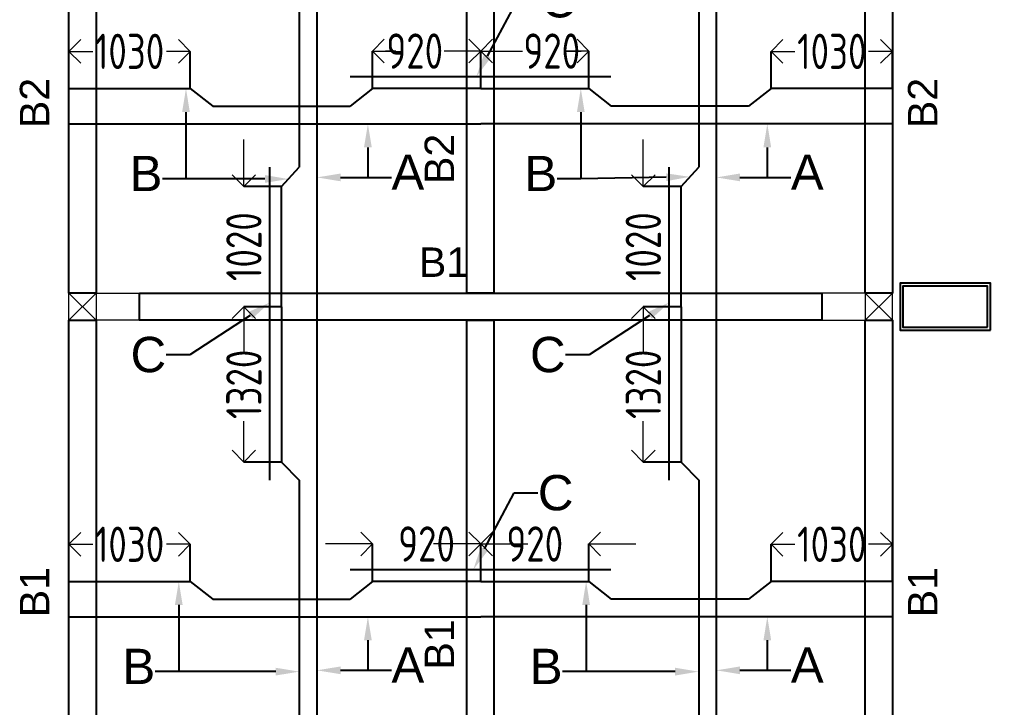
# Model space of a CAD drawing. Header units: inches. Extents: x -605 to 2991212, y -2872845 to 0.
# Drawn here: x 2845489 to 2853745, y -2311972 to -2306124 of the extents above; entities that cross this region are included whole.
import ezdxf
from ezdxf import colors
from ezdxf.entities.mleader import LeaderData, LeaderLine
from ezdxf.enums import TextEntityAlignment as Align
from ezdxf.math import Vec2, Vec3

# ---------------------------------------------------------------- set-up
doc = ezdxf.new("R2010")
doc.units = ezdxf.units.IN
doc.header["$LTSCALE"] = 600
doc.header["$MEASUREMENT"] = 0
for name, color, linetype, lineweight in [('rDIMension', 1, 'Continuous', 18), ('rRCC 2', 40, 'Continuous', 15), ('rREINF 1', 1, 'Continuous', 25)]:
    doc.layers.add(name, color=color, linetype=linetype, lineweight=lineweight)
doc.styles.add('DIM', font='geniso.shx', dxfattribs={"width": 0.85})
doc.styles.get("Standard").update_dxf_attribs({"font": 'arial.ttf'})
doc.dimstyles.new('ST-100', dxfattribs={"dimscale": 100, "dimtxt": 2.5, "dimasz": 2, "dimexe": 0.18, "dimexo": 0.0625, "dimgap": 0.2, "dimtad": 0, "dimdec": 0, "dimzin": 0, "dimdsep": 46, "dimtxsty": 'DIM', "dimblk": 'OPEN90', "dimcen": 0.09, "dimclrd": 256, "dimclrt": 7, "dimadec": 0, "dimazin": 0, "dimtfac": 1, "dimtdec": 0, "dimtofl": 0, "dimtmove": 0, "dimatfit": 3, "dimldrblk": 'OPEN90', "dimfxl": 1, "dimtolj": 1, "dimtzin": 0, "dimlwd": -1, "dimarcsym": 0})

# ---------------------------------------------------------------- blocks, each defined once
blk = doc.blocks.new('_Open90')
at = {"color": 0, "linetype": 'ByBlock', "lineweight": -2}
for p, q in [((-0.5, 0.5), (0, 0)), ((0, 0), (-1, 0)), ((0, 0), (-0.5, -0.5))]:
    blk.add_line(p, q, dxfattribs=at)
blk = doc.blocks.new('*D1043')
at = {"layer": 'Defpoints', "color": 0, "linetype": 'ByBlock'}
for p in [(2846940.3, -2306395.5), (2845910.3, -2306711.2), (2846940.3, -2306711.2)]:
    blk.add_point(p, dxfattribs=at)
at = {"layer": 'rDIMension', "color": 0, "linetype": 'ByBlock', "lineweight": -2}
for p, q in [((2845910.3, -2306711.2), (2845910.3, -2306395.5)), ((2846940.3, -2306711.2), (2846940.3, -2306395.5))]:
    blk.add_line(p, q, dxfattribs=at)
at = {"layer": 'rDIMension'}
for p, q in [((2846110.3, -2306395.5), (2846111.9, -2306395.5)), ((2846740.3, -2306395.5), (2846738.6, -2306395.5))]:
    blk.add_line(p, q, dxfattribs=at)
at = {"layer": 'rDIMension', "linetype": 'ByBlock', "xscale": 200, "yscale": 200, "zscale": 200, "rotation": 180}
blk.add_blockref('_Open90', (2845910.3, -2306395.5), dxfattribs=at)
at = {"layer": 'rDIMension', "linetype": 'ByBlock', "xscale": 200, "yscale": 200, "zscale": 200}
blk.add_blockref('_Open90', (2846940.3, -2306395.5), dxfattribs=at)
at = {"layer": 'rDIMension', "color": 7, "linetype": 'ByBlock', "insert": (2846425.3, -2306395.5), "char_height": 300, "attachment_point": 5, "style": 'DIM'}
blk.add_mtext('\\A1;1030', dxfattribs=at)
blk = doc.blocks.new('*D1044')
at = {"layer": 'Defpoints', "color": 0, "linetype": 'ByBlock'}
for p in [(2849410.3, -2306392.8), (2848490.3, -2306711.2), (2849410.3, -2306711.2)]:
    blk.add_point(p, dxfattribs=at)
at = {"layer": 'rDIMension', "color": 0, "linetype": 'ByBlock', "lineweight": -2}
for p, q in [((2848490.3, -2306711.2), (2848490.3, -2306392.8)), ((2849410.3, -2306711.2), (2849410.3, -2306392.8))]:
    blk.add_line(p, q, dxfattribs=at)
at = {"layer": 'rDIMension'}
for p, q in [((2848690.3, -2306392.8), (2848600.2, -2306392.8)), ((2849210.3, -2306392.8), (2849099.4, -2306392.8))]:
    blk.add_line(p, q, dxfattribs=at)
at = {"layer": 'rDIMension', "linetype": 'ByBlock', "xscale": 200, "yscale": 200, "zscale": 200, "rotation": 180}
blk.add_blockref('_Open90', (2848490.3, -2306392.8), dxfattribs=at)
at = {"layer": 'rDIMension', "linetype": 'ByBlock', "xscale": 200, "yscale": 200, "zscale": 200}
blk.add_blockref('_Open90', (2849410.3, -2306392.8), dxfattribs=at)
at = {"layer": 'rDIMension', "color": 7, "linetype": 'ByBlock', "insert": (2848849.8, -2306392.8), "char_height": 300, "attachment_point": 5, "style": 'DIM'}
blk.add_mtext('\\A1;920', dxfattribs=at)
blk = doc.blocks.new('*D1045')
at = {"layer": 'Defpoints', "color": 0, "linetype": 'ByBlock'}
for p in [(2851880.3, -2306395.5), (2851880.3, -2306711.2), (2852910.3, -2306711.2)]:
    blk.add_point(p, dxfattribs=at)
at = {"layer": 'rDIMension', "color": 0, "linetype": 'ByBlock', "lineweight": -2}
for p, q in [((2851880.3, -2306711.2), (2851880.3, -2306395.5)), ((2852910.3, -2306711.2), (2852910.3, -2306395.5))]:
    blk.add_line(p, q, dxfattribs=at)
at = {"layer": 'rDIMension'}
for p, q in [((2852080.3, -2306395.5), (2852081.9, -2306395.5)), ((2852710.3, -2306395.5), (2852708.6, -2306395.5))]:
    blk.add_line(p, q, dxfattribs=at)
at = {"layer": 'rDIMension', "linetype": 'ByBlock', "xscale": 200, "yscale": 200, "zscale": 200, "rotation": 180}
blk.add_blockref('_Open90', (2851880.3, -2306395.5), dxfattribs=at)
at = {"layer": 'rDIMension', "linetype": 'ByBlock', "xscale": 200, "yscale": 200, "zscale": 200}
blk.add_blockref('_Open90', (2852910.3, -2306395.5), dxfattribs=at)
at = {"layer": 'rDIMension', "color": 7, "linetype": 'ByBlock', "insert": (2852395.3, -2306395.5), "char_height": 300, "attachment_point": 5, "style": 'DIM'}
blk.add_mtext('\\A1;1030', dxfattribs=at)
blk = doc.blocks.new('*D1046')
at = {"layer": 'Defpoints', "color": 0, "linetype": 'ByBlock'}
for p in [(2849410.3, -2306392.8), (2849410.3, -2306711.2), (2850330.3, -2306711.2)]:
    blk.add_point(p, dxfattribs=at)
at = {"layer": 'rDIMension', "color": 0, "linetype": 'ByBlock', "lineweight": -2}
for p, q in [((2849410.3, -2306711.2), (2849410.3, -2306392.8)), ((2850330.3, -2306711.2), (2850330.3, -2306392.8))]:
    blk.add_line(p, q, dxfattribs=at)
at = {"layer": 'rDIMension'}
for p, q in [((2849610.3, -2306392.8), (2849765.1, -2306392.8)), ((2850130.3, -2306392.8), (2850264.3, -2306392.8))]:
    blk.add_line(p, q, dxfattribs=at)
at = {"layer": 'rDIMension', "linetype": 'ByBlock', "xscale": 200, "yscale": 200, "zscale": 200, "rotation": 180}
blk.add_blockref('_Open90', (2849410.3, -2306392.8), dxfattribs=at)
at = {"layer": 'rDIMension', "linetype": 'ByBlock', "xscale": 200, "yscale": 200, "zscale": 200}
blk.add_blockref('_Open90', (2850330.3, -2306392.8), dxfattribs=at)
at = {"layer": 'rDIMension', "color": 7, "linetype": 'ByBlock', "insert": (2850014.7, -2306392.8), "char_height": 300, "attachment_point": 5, "style": 'DIM'}
blk.add_mtext('\\A1;920', dxfattribs=at)
blk = doc.blocks.new('*D1047')
at = {"layer": 'Defpoints', "color": 0, "linetype": 'ByBlock'}
for p in [(2846940.3, -2310584.4), (2845910.3, -2310900.2), (2846940.3, -2310900.2)]:
    blk.add_point(p, dxfattribs=at)
at = {"layer": 'rDIMension', "color": 0, "linetype": 'ByBlock', "lineweight": -2}
for p, q in [((2845910.3, -2310900.2), (2845910.3, -2310584.4)), ((2846940.3, -2310900.2), (2846940.3, -2310584.4))]:
    blk.add_line(p, q, dxfattribs=at)
at = {"layer": 'rDIMension'}
for p, q in [((2846110.3, -2310584.4), (2846111.9, -2310584.4)), ((2846740.3, -2310584.4), (2846738.6, -2310584.4))]:
    blk.add_line(p, q, dxfattribs=at)
at = {"layer": 'rDIMension', "linetype": 'ByBlock', "xscale": 200, "yscale": 200, "zscale": 200, "rotation": 180}
blk.add_blockref('_Open90', (2845910.3, -2310584.4), dxfattribs=at)
at = {"layer": 'rDIMension', "linetype": 'ByBlock', "xscale": 200, "yscale": 200, "zscale": 200}
blk.add_blockref('_Open90', (2846940.3, -2310584.4), dxfattribs=at)
at = {"layer": 'rDIMension', "color": 7, "linetype": 'ByBlock', "insert": (2846425.3, -2310584.4), "char_height": 300, "attachment_point": 5, "style": 'DIM'}
blk.add_mtext('\\A1;1030', dxfattribs=at)
blk = doc.blocks.new('*D1048')
at = {"layer": 'Defpoints', "color": 0, "linetype": 'ByBlock'}
for p in [(2849410.3, -2310581.8), (2848490.3, -2310900.2), (2849410.3, -2310900.2)]:
    blk.add_point(p, dxfattribs=at)
at = {"layer": 'rDIMension'}
for p, q in [((2848290.3, -2310581.8), (2848090.3, -2310581.8)), ((2849610.3, -2310581.8), (2849810.3, -2310581.8))]:
    blk.add_line(p, q, dxfattribs=at)
at = {"layer": 'rDIMension', "color": 0, "linetype": 'ByBlock', "lineweight": -2}
for p, q in [((2848490.3, -2310900.2), (2848490.3, -2310581.8)), ((2849410.3, -2310900.2), (2849410.3, -2310581.8))]:
    blk.add_line(p, q, dxfattribs=at)
at = {"layer": 'rDIMension', "linetype": 'ByBlock', "xscale": 200, "yscale": 200, "zscale": 200}
blk.add_blockref('_Open90', (2848490.3, -2310581.8), dxfattribs=at)
at = {"layer": 'rDIMension', "linetype": 'ByBlock', "xscale": 200, "yscale": 200, "zscale": 200, "rotation": 180}
blk.add_blockref('_Open90', (2849410.3, -2310581.8), dxfattribs=at)
at = {"layer": 'rDIMension', "color": 7, "linetype": 'ByBlock', "insert": (2848950.3, -2310581.8), "char_height": 300, "attachment_point": 5, "style": 'DIM'}
blk.add_mtext('\\A1;920', dxfattribs=at)
blk = doc.blocks.new('*D1049')
at = {"layer": 'Defpoints', "color": 0, "linetype": 'ByBlock'}
for p in [(2851880.3, -2310584.4), (2851880.3, -2310900.2), (2852910.3, -2310900.2)]:
    blk.add_point(p, dxfattribs=at)
at = {"layer": 'rDIMension', "color": 0, "linetype": 'ByBlock', "lineweight": -2}
for p, q in [((2851880.3, -2310900.2), (2851880.3, -2310584.4)), ((2852910.3, -2310900.2), (2852910.3, -2310584.4))]:
    blk.add_line(p, q, dxfattribs=at)
at = {"layer": 'rDIMension'}
for p, q in [((2852080.3, -2310584.4), (2852081.9, -2310584.4)), ((2852710.3, -2310584.4), (2852708.6, -2310584.4))]:
    blk.add_line(p, q, dxfattribs=at)
at = {"layer": 'rDIMension', "linetype": 'ByBlock', "xscale": 200, "yscale": 200, "zscale": 200, "rotation": 180}
blk.add_blockref('_Open90', (2851880.3, -2310584.4), dxfattribs=at)
at = {"layer": 'rDIMension', "linetype": 'ByBlock', "xscale": 200, "yscale": 200, "zscale": 200}
blk.add_blockref('_Open90', (2852910.3, -2310584.4), dxfattribs=at)
at = {"layer": 'rDIMension', "color": 7, "linetype": 'ByBlock', "insert": (2852395.3, -2310584.4), "char_height": 300, "attachment_point": 5, "style": 'DIM'}
blk.add_mtext('\\A1;1030', dxfattribs=at)
blk = doc.blocks.new('*D1050')
at = {"layer": 'Defpoints', "color": 0, "linetype": 'ByBlock'}
for p in [(2849410.3, -2310581.8), (2849410.3, -2310900.2), (2850330.3, -2310900.2)]:
    blk.add_point(p, dxfattribs=at)
at = {"layer": 'rDIMension'}
for p, q in [((2849210.3, -2310581.8), (2849010.3, -2310581.8)), ((2850530.3, -2310581.8), (2850730.3, -2310581.8))]:
    blk.add_line(p, q, dxfattribs=at)
at = {"layer": 'rDIMension', "color": 0, "linetype": 'ByBlock', "lineweight": -2}
for p, q in [((2849410.3, -2310900.2), (2849410.3, -2310581.8)), ((2850330.3, -2310900.2), (2850330.3, -2310581.8))]:
    blk.add_line(p, q, dxfattribs=at)
at = {"layer": 'rDIMension', "linetype": 'ByBlock', "xscale": 200, "yscale": 200, "zscale": 200}
blk.add_blockref('_Open90', (2849410.3, -2310581.8), dxfattribs=at)
at = {"layer": 'rDIMension', "linetype": 'ByBlock', "xscale": 200, "yscale": 200, "zscale": 200, "rotation": 180}
blk.add_blockref('_Open90', (2850330.3, -2310581.8), dxfattribs=at)
at = {"layer": 'rDIMension', "color": 7, "linetype": 'ByBlock', "insert": (2849870.3, -2310581.8), "char_height": 300, "attachment_point": 5, "style": 'DIM'}
blk.add_mtext('\\A1;920', dxfattribs=at)
blk = doc.blocks.new('*D1076')
at = {"layer": 'Defpoints', "color": 0, "linetype": 'ByBlock'}
for p in [(2847717.8, -2307545), (2847397.1, -2308565), (2847717.8, -2308565)]:
    blk.add_point(p, dxfattribs=at)
at = {"layer": 'rDIMension'}
for p, q in [((2847397.1, -2307345), (2847397.1, -2307145)), ((2847397.1, -2308765), (2847397.1, -2308965))]:
    blk.add_line(p, q, dxfattribs=at)
at = {"layer": 'rDIMension', "color": 0, "linetype": 'ByBlock', "lineweight": -2}
for p, q in [((2847717.8, -2307545), (2847397.1, -2307545)), ((2847717.8, -2308565), (2847397.1, -2308565))]:
    blk.add_line(p, q, dxfattribs=at)
at = {"layer": 'rDIMension', "linetype": 'ByBlock', "xscale": 200, "yscale": 200, "zscale": 200}
for p, rotation in [((2847397.1, -2307545), 270), ((2847397.1, -2308565), 90)]:
    blk.add_blockref('_Open90', p, dxfattribs=dict(at, rotation=rotation))
at = {"layer": 'rDIMension', "color": 7, "linetype": 'ByBlock', "insert": (2847397.1, -2308055), "char_height": 300, "attachment_point": 5, "rotation": 90, "style": 'DIM'}
blk.add_mtext('\\A1;1020', dxfattribs=at)
blk = doc.blocks.new('*D1078')
at = {"layer": 'Defpoints', "color": 0, "linetype": 'ByBlock'}
for p in [(2851113.6, -2307545), (2850792.9, -2308565), (2851113.6, -2308565)]:
    blk.add_point(p, dxfattribs=at)
at = {"layer": 'rDIMension'}
for p, q in [((2850792.9, -2307345), (2850792.9, -2307145)), ((2850792.9, -2308765), (2850792.9, -2308965))]:
    blk.add_line(p, q, dxfattribs=at)
at = {"layer": 'rDIMension', "color": 0, "linetype": 'ByBlock', "lineweight": -2}
for p, q in [((2851113.6, -2307545), (2850792.9, -2307545)), ((2851113.6, -2308565), (2850792.9, -2308565))]:
    blk.add_line(p, q, dxfattribs=at)
at = {"layer": 'rDIMension', "linetype": 'ByBlock', "xscale": 200, "yscale": 200, "zscale": 200}
for p, rotation in [((2850792.9, -2307545), 270), ((2850792.9, -2308565), 90)]:
    blk.add_blockref('_Open90', p, dxfattribs=dict(at, rotation=rotation))
at = {"layer": 'rDIMension', "color": 7, "linetype": 'ByBlock', "insert": (2850792.9, -2308055), "char_height": 300, "attachment_point": 5, "rotation": 90, "style": 'DIM'}
blk.add_mtext('\\A1;1020', dxfattribs=at)
blk = doc.blocks.new('*D1132')
at = {"layer": 'Defpoints', "color": 0, "linetype": 'ByBlock'}
for p in [(2847397.1, -2308565), (2847717.8, -2308565), (2847717.8, -2309885)]:
    blk.add_point(p, dxfattribs=at)
at = {"layer": 'rDIMension', "color": 0, "linetype": 'ByBlock', "lineweight": -2}
for p, q in [((2847717.8, -2308565), (2847397.1, -2308565)), ((2847717.8, -2309885), (2847397.1, -2309885))]:
    blk.add_line(p, q, dxfattribs=at)
at = {"layer": 'rDIMension'}
for p, q in [((2847397.1, -2308765), (2847397.1, -2308911.7)), ((2847397.1, -2309685), (2847397.1, -2309538.4))]:
    blk.add_line(p, q, dxfattribs=at)
at = {"layer": 'rDIMension', "linetype": 'ByBlock', "xscale": 200, "yscale": 200, "zscale": 200}
for p, rotation in [((2847397.1, -2308565), 90), ((2847397.1, -2309885), 270)]:
    blk.add_blockref('_Open90', p, dxfattribs=dict(at, rotation=rotation))
at = {"layer": 'rDIMension', "color": 7, "linetype": 'ByBlock', "insert": (2847397.1, -2309225), "char_height": 300, "attachment_point": 5, "rotation": 90, "style": 'DIM'}
blk.add_mtext('\\A1;1320', dxfattribs=at)
blk = doc.blocks.new('*D1134')
at = {"layer": 'Defpoints', "color": 0, "linetype": 'ByBlock'}
for p in [(2850792.9, -2308565), (2851113.6, -2308565), (2851113.6, -2309885)]:
    blk.add_point(p, dxfattribs=at)
at = {"layer": 'rDIMension', "color": 0, "linetype": 'ByBlock', "lineweight": -2}
for p, q in [((2851113.6, -2308565), (2850792.9, -2308565)), ((2851113.6, -2309885), (2850792.9, -2309885))]:
    blk.add_line(p, q, dxfattribs=at)
at = {"layer": 'rDIMension'}
for p, q in [((2850792.9, -2308765), (2850792.9, -2308911.7)), ((2850792.9, -2309685), (2850792.9, -2309538.4))]:
    blk.add_line(p, q, dxfattribs=at)
at = {"layer": 'rDIMension', "linetype": 'ByBlock', "xscale": 200, "yscale": 200, "zscale": 200}
for p, rotation in [((2850792.9, -2308565), 90), ((2850792.9, -2309885), 270)]:
    blk.add_blockref('_Open90', p, dxfattribs=dict(at, rotation=rotation))
at = {"layer": 'rDIMension', "color": 7, "linetype": 'ByBlock', "insert": (2850792.9, -2309225), "char_height": 300, "attachment_point": 5, "rotation": 90, "style": 'DIM'}
blk.add_mtext('\\A1;1320', dxfattribs=at)

msp = doc.modelspace()

# ---------------------------------------------------------------- linework, layer by layer
at = {"color": 4, "linetype": 'ByBlock'}
for points in [[(2848017.8, -2304865), (2848017.8, -2308565)], [(2851413.6, -2304865), (2851413.6, -2308565)], [(2847867.8, -2306051.8), (2847867.8, -2307378.2)], [(2851263.6, -2306051.8), (2851263.6, -2307378.2)], [(2850516.3, -2306611.2), (2848299.8, -2306611.2)], [(2845910.3, -2306711.2), (2846940.3, -2306711.2), (2847133.5, -2306861.2)], [(2849410.3, -2306711.2), (2848490.3, -2306711.2), (2848302, -2306861.2)], [(2849410.3, -2306711.2), (2850330.3, -2306711.2), (2850518.5, -2306861.2)], [(2852910.3, -2306711.2), (2851880.3, -2306711.2), (2851687, -2306861.2)], [(2847133.5, -2306861.2), (2848302, -2306861.2)], [(2851687, -2306861.2), (2850518.5, -2306861.2)], [(2845910.3, -2307011.2), (2849410.3, -2307011.2)], [(2852910.3, -2307011.2), (2849410.3, -2307011.2)], [(2847617.8, -2310038.3), (2847617.8, -2307378.2)], [(2847717.8, -2308565), (2847717.8, -2307545), (2847867.8, -2307378.2)], [(2851013.6, -2310038.3), (2851013.6, -2307378.2)], [(2851113.6, -2308565), (2851113.6, -2307545), (2851263.6, -2307378.2)], [(2847717.8, -2308565), (2847717.8, -2309885), (2847867.8, -2310038.3)], [(2848017.8, -2308565), (2848017.8, -2313582.4)], [(2851113.6, -2308565), (2851113.6, -2309885), (2851263.6, -2310038.3)], [(2851413.6, -2308565), (2851413.6, -2313582.4)], [(2847867.8, -2310038.3), (2847867.8, -2312109.1)], [(2851263.6, -2310038.3), (2851263.6, -2312109.1)], [(2850516.3, -2310800.2), (2848299.8, -2310800.2)], [(2845910.3, -2310900.2), (2846940.3, -2310900.2), (2847133.5, -2311050.2)], [(2849410.3, -2310900.2), (2848490.3, -2310900.2), (2848302, -2311050.2)], [(2849410.3, -2310900.2), (2850330.3, -2310900.2), (2850518.5, -2311050.2)], [(2852910.3, -2310900.2), (2851880.3, -2310900.2), (2851687, -2311050.2)], [(2847133.5, -2311050.2), (2848302, -2311050.2)], [(2851687, -2311050.2), (2850518.5, -2311050.2)], [(2845910.3, -2311200.2), (2849410.3, -2311200.2)], [(2852910.3, -2311200.2), (2849410.3, -2311200.2)]]:
    msp.add_lwpolyline(points, dxfattribs=at)
at = {"color": 1, "linetype": 'ByBlock'}
for points in [[(2845910.3, -2304980), (2846140.3, -2304980), (2846140.3, -2308450), (2845910.3, -2308450)], [(2849293.1, -2304980), (2849523.1, -2304980), (2849523.1, -2308450), (2849293.1, -2308450)], [(2852680.3, -2304980), (2852910.3, -2304980), (2852910.3, -2308450), (2852680.3, -2308450)], [(2846510.3, -2308450), (2852310.3, -2308450), (2852310.3, -2308680), (2846510.3, -2308680)], [(2846140.3, -2313467.4), (2845910.3, -2313467.4), (2845910.3, -2308680), (2846140.3, -2308680)], [(2849523.1, -2313467.4), (2849293.1, -2313467.4), (2849293.1, -2308680), (2849523.1, -2308680)], [(2852680.3, -2308680), (2852910.3, -2308680), (2852910.3, -2313467.4), (2852680.3, -2313467.4)]]:
    msp.add_lwpolyline(points, close=True, dxfattribs=at)
at = {"color": 6, "linetype": 'ByBlock'}
msp.add_lwpolyline([(2853745.3, -2308765), (2853745.3, -2308365), (2852975.3, -2308365), (2852975.3, -2308765)], close=True, dxfattribs=at)
at = {"color": 3, "linetype": 'ByBlock'}
msp.add_lwpolyline([(2853720.3, -2308740), (2853720.3, -2308390), (2853000.3, -2308390), (2853000.3, -2308740)], close=True, dxfattribs=at)
at = {"layer": 'rRCC 2', "color": 6}
for p, q in [((2845910.3, -2308450), (2846140.3, -2308680)), ((2845910.3, -2308680), (2846140.3, -2308450)), ((2852910.3, -2308450), (2852680.3, -2308680)), ((2852910.3, -2308680), (2852680.3, -2308450))]:
    msp.add_line(p, q, dxfattribs=at)
for points in [[(2845910.3, -2308680), (2845910.3, -2308450), (2846510.3, -2308450), (2846510.3, -2308680)], [(2845910.3, -2308450), (2846140.3, -2308450), (2846140.3, -2308680), (2845910.3, -2308680)], [(2852910.3, -2308680), (2852910.3, -2308450), (2852310.3, -2308450), (2852310.3, -2308680)], [(2852910.3, -2308450), (2852680.3, -2308450), (2852680.3, -2308680), (2852910.3, -2308680)]]:
    msp.add_lwpolyline(points, close=True, dxfattribs=at)

# ---------------------------------------------------------------- texts
at = {"layer": 'rRCC 2'}
for s, p in [('B2', (2845617.6, -2306834.1)), ('B2', (2853168, -2306834.1)), ('B2', (2849058.9, -2307309.4)), ('B1', (2845617.6, -2310990.7)), ('B1', (2853168, -2310990.7)), ('B1', (2849058.9, -2311435.4))]:
    msp.add_text(s, height=250, rotation=90, dxfattribs=at).set_placement(p, align=Align.MIDDLE_CENTER)
msp.add_text('B1', height=250, dxfattribs=at).set_placement((2849099, -2308186.9), align=Align.MIDDLE_CENTER)

# ---------------------------------------------------------------- dimensions: what is measured, and where the dimension line sits
at = {"layer": 'rDIMension', "color": 1, "linetype": 'ByBlock'}
for base, p1, p2, override, picture, middle in [((2846940.3, -2306395.5), (2845910.3, -2306711.2), (2846940.3, -2306711.2), {"dimtxt": 3, "dimasz": 2, "dimexe": 0, "dimexo": 0, "dimtmove": 1, "dimfxl": 1.25, "dimtfillclr": 256, "dimarcsym": 2}, '*D1043', (2846425.3, -2306395.5)), ((2849410.3, -2306392.8), (2848490.3, -2306711.2), (2849410.3, -2306711.2), {"dimtxt": 3, "dimexe": 0, "dimexo": 0, "dimtmove": 1, "dimfxl": 1.25, "dimtfillclr": 256, "dimarcsym": 2}, '*D1044', (2848849.8, -2306392.8)), ((2846940.3, -2310584.4), (2845910.3, -2310900.2), (2846940.3, -2310900.2), {"dimtxt": 3, "dimasz": 2, "dimexe": 0, "dimexo": 0, "dimtmove": 1, "dimfxl": 1.25, "dimtfillclr": 256, "dimarcsym": 2}, '*D1047', (2846425.3, -2310584.4))]:
    dim = msp.add_linear_dim(base=base, p1=p1, p2=p2, dimstyle='ST-100', override=override, dxfattribs=at)
    dim.commit()
    dim.dimension.update_dxf_attribs({"geometry": picture, "text_midpoint": middle, "dimtype": 160})
for base, p1, p2, override, picture, middle in [((2849410.3, -2306392.8), (2850330.3, -2306711.2), (2849410.3, -2306711.2), {"dimtxt": 3, "dimexe": 0, "dimexo": 0, "dimtmove": 1, "dimfxl": 1.25, "dimtfillclr": 256, "dimarcsym": 2}, '*D1046', (2850014.7, -2306392.8)), ((2851880.3, -2306395.5), (2852910.3, -2306711.2), (2851880.3, -2306711.2), {"dimtxt": 3, "dimasz": 2, "dimexe": 0, "dimexo": 0, "dimtmove": 1, "dimfxl": 1.25, "dimtfillclr": 256, "dimarcsym": 2}, '*D1045', (2852395.3, -2306395.5)), ((2851880.3, -2310584.4), (2852910.3, -2310900.2), (2851880.3, -2310900.2), {"dimtxt": 3, "dimasz": 2, "dimexe": 0, "dimexo": 0, "dimtmove": 1, "dimfxl": 1.25, "dimtfillclr": 256, "dimarcsym": 2}, '*D1049', (2852395.3, -2310584.4))]:
    dim = msp.add_linear_dim(base=base, p1=p1, p2=p2, angle=180, dimstyle='ST-100', override=override, dxfattribs=at)
    dim.commit()
    dim.dimension.update_dxf_attribs({"geometry": picture, "text_midpoint": middle, "dimtype": 160})
for base, p1, p2, angle, picture, middle in [((2847397.1, -2308565), (2847717.8, -2307545), (2847717.8, -2308565), 90, '*D1076', (2847397.1, -2308055)), ((2850792.9, -2308565), (2851113.6, -2307545), (2851113.6, -2308565), 90, '*D1078', (2850792.9, -2308055)), ((2847397.1, -2308565), (2847717.8, -2309885), (2847717.8, -2308565), 90, '*D1132', (2847397.1, -2309225)), ((2850792.9, -2308565), (2851113.6, -2309885), (2851113.6, -2308565), 90, '*D1134', (2850792.9, -2309225)), ((2849410.3, -2310581.8), (2850330.3, -2310900.2), (2849410.3, -2310900.2), 180, '*D1050', (2849870.3, -2310581.8))]:
    dim = msp.add_linear_dim(base=base, p1=p1, p2=p2, angle=angle, dimstyle='ST-100', override={"dimtxt": 3, "dimexe": 0, "dimexo": 0, "dimtmove": 1, "dimfxl": 1.25, "dimtfillclr": 256, "dimarcsym": 2}, dxfattribs=at)
    dim.commit()
    dim.dimension.update_dxf_attribs({"geometry": picture, "text_midpoint": middle})
dim = msp.add_linear_dim(base=(2849410.3, -2310581.8), p1=(2848490.3, -2310900.2), p2=(2849410.3, -2310900.2), dimstyle='ST-100', override={"dimtxt": 3, "dimexe": 0, "dimexo": 0, "dimtmove": 1, "dimfxl": 1.25, "dimtfillclr": 256, "dimarcsym": 2}, dxfattribs=at)
dim.commit()
dim.dimension.update_dxf_attribs({"geometry": '*D1048', "text_midpoint": (2848950.3, -2310581.8)})

# ---------------------------------------------------------------- leaders
at = {"layer": 'rREINF 1', "color": 3, "linetype": 'ByBlock'}
ml = msp.add_multileader_mtext('Standard', dxfattribs=at)
ml.set_content('C', color=3)
ml.set_leader_properties()
ml.build(insert=Vec2(0, 0))
ml.multileader.update_dxf_attribs({"text_top_attachment_type": 0, "text_bottom_attachment_type": 0, "dogleg_length": 200, "arrow_head_size": 200})
ctx = ml.context
ctx.base_point, ctx.char_height, ctx.arrow_head_size, ctx.landing_gap_size, ctx.plane_origin = Vec3(2849922.2, -2305959.4), 300, 200, 0.09, Vec3(2848951.4, -2306861.9)
notes = []
notes.append((ctx, [(0, (1, 1, 0), (2849722.2, -2305959.4), (1, 0), 200, [(0, [(2849372.8, -2306611.2)], 256, [])])]))
ctx.mtext.insert, ctx.mtext.flow_direction = Vec3(2849922.3, -2305806.8), 5
ml = msp.add_multileader_mtext('Standard', dxfattribs=at)
ml.set_content('B', color=3)
ml.set_leader_properties()
ml.build(insert=Vec2(0, 0))
ml.multileader.update_dxf_attribs({"text_top_attachment_type": 0, "text_bottom_attachment_type": 0, "dogleg_length": 200, "arrow_head_size": 200})
ctx = ml.context
ctx.base_point, ctx.char_height, ctx.arrow_head_size, ctx.landing_gap_size, ctx.plane_origin = Vec3(2846478.2, -2307477.6), 300, 200, 0.09, Vec3(2846939, -2306884.4)
ctx.text_align_type = 2
notes.append((ctx, [(0, (1, 1, 0), (2846904.9, -2307477.6), (-1, 0), 200, [(0, [(2846904.9, -2306711.2)], 256, [])])]))
ctx.mtext.insert, ctx.mtext.alignment, ctx.mtext.flow_direction = Vec3(2846704.8, -2307283.2), 3, 5
ml = msp.add_multileader_mtext('Standard', dxfattribs=at)
ml.set_content('B', color=3)
ml.set_leader_properties()
ml.build(insert=Vec2(0, 0))
ml.multileader.update_dxf_attribs({"text_top_attachment_type": 0, "text_bottom_attachment_type": 0, "dogleg_length": 200, "arrow_head_size": 200})
ctx = ml.context
ctx.base_point, ctx.char_height, ctx.arrow_head_size, ctx.landing_gap_size, ctx.plane_origin = Vec3(2849834.9, -2307477.6), 300, 200, 0.09, Vec3(2850295.7, -2306884.4)
ctx.text_align_type = 2
notes.append((ctx, [(0, (1, 1, 0), (2850261.6, -2307477.6), (-1, 0), 200, [(0, [(2850261.6, -2306711.2)], 256, [])])]))
ctx.mtext.insert, ctx.mtext.alignment, ctx.mtext.flow_direction = Vec3(2850061.5, -2307283.2), 3, 5
ml = msp.add_multileader_mtext('Standard', dxfattribs=at)
ml.set_content('A', color=3)
ml.set_leader_properties()
ml.build(insert=Vec2(0, 0))
ml.multileader.update_dxf_attribs({"text_top_attachment_type": 0, "text_bottom_attachment_type": 0, "dogleg_length": 200, "arrow_head_size": 200})
ctx = ml.context
ctx.base_point, ctx.char_height, ctx.arrow_head_size, ctx.landing_gap_size, ctx.plane_origin = Vec3(2848651.4, -2307466.4), 300, 200, 0.09, Vec3(2848604.8, -2306873.2)
notes.append((ctx, [(0, (1, 1, 0), (2848451.4, -2307466.4), (1, 0), 200, [(0, [(2848451.4, -2307011.2)], 256, [])])]))
ctx.mtext.insert, ctx.mtext.flow_direction = Vec3(2848651.5, -2307272), 5
ml = msp.add_multileader_mtext('Standard', dxfattribs=at)
ml.set_content('A', color=3)
ml.set_leader_properties()
ml.build(insert=Vec2(0, 0))
ml.multileader.update_dxf_attribs({"text_top_attachment_type": 0, "text_bottom_attachment_type": 0, "dogleg_length": 200, "arrow_head_size": 200})
ctx = ml.context
ctx.base_point, ctx.char_height, ctx.arrow_head_size, ctx.landing_gap_size, ctx.plane_origin = Vec3(2852047.2, -2307466.4), 300, 200, 0.09, Vec3(2852000.6, -2306873.2)
notes.append((ctx, [(0, (1, 1, 0), (2851847.2, -2307466.4), (1, 0), 200, [(0, [(2851847.2, -2307011.2)], 256, [])])]))
ctx.mtext.insert, ctx.mtext.flow_direction = Vec3(2852047.3, -2307272), 5
ml = msp.add_multileader_mtext('Standard', dxfattribs=at)
ml.set_content('', color=3)
ml.set_leader_properties()
ml.build(insert=Vec2(0, 0))
ml.multileader.update_dxf_attribs({"text_top_attachment_type": 0, "text_bottom_attachment_type": 0, "dogleg_length": 200, "arrow_head_size": 200})
ctx = ml.context
ctx.base_point, ctx.char_height, ctx.arrow_head_size, ctx.landing_gap_size, ctx.plane_origin = Vec3(2846704.7, -2307477.6), 300, 200, 0.09, Vec3(2847508.3, -2307477.6)
ctx.text_align_type = 2
notes.append((ctx, [(0, (1, 1, 0), (2846904.9, -2307477.6), (-1, 0), 200, [(0, [(2847775.9, -2307480.4)], 256, [])])]))
ctx.mtext.insert, ctx.mtext.alignment, ctx.mtext.flow_direction = Vec3(2846704.8, -2307327.6), 3, 5
ml = msp.add_multileader_mtext('Standard', dxfattribs=at)
ml.set_content('', color=3)
ml.set_leader_properties()
ml.build(insert=Vec2(0, 0))
ml.multileader.update_dxf_attribs({"text_top_attachment_type": 0, "text_bottom_attachment_type": 0, "dogleg_length": 200, "arrow_head_size": 200})
ctx = ml.context
ctx.base_point, ctx.char_height, ctx.arrow_head_size, ctx.landing_gap_size, ctx.plane_origin = Vec3(2848651.4, -2307466.4), 300, 200, 0.09, Vec3(2848035.5, -2307466.4)
notes.append((ctx, [(0, (1, 1, 0), (2848451.4, -2307466.4), (1, 0), 200, [(0, [(2848018.6, -2307466.4)], 256, [])])]))
ctx.mtext.insert, ctx.mtext.flow_direction = Vec3(2848651.5, -2307316.4), 5
ml = msp.add_multileader_mtext('Standard', dxfattribs=at)
ml.set_content('', color=3)
ml.set_leader_properties()
ml.build(insert=Vec2(0, 0))
ml.multileader.update_dxf_attribs({"text_top_attachment_type": 0, "text_bottom_attachment_type": 0, "dogleg_length": 200, "arrow_head_size": 200})
ctx = ml.context
ctx.base_point, ctx.char_height, ctx.arrow_head_size, ctx.landing_gap_size, ctx.plane_origin = Vec3(2850061.4, -2307477.6), 300, 200, 0.09, Vec3(2850865, -2307477.6)
ctx.text_align_type = 2
notes.append((ctx, [(0, (1, 1, 0), (2850261.6, -2307477.6), (-1, 0), 200, [(0, [(2851188.6, -2307461.6)], 256, [])])]))
ctx.mtext.insert, ctx.mtext.alignment, ctx.mtext.flow_direction = Vec3(2850061.5, -2307327.6), 3, 5
ml = msp.add_multileader_mtext('Standard', dxfattribs=at)
ml.set_content('', color=3)
ml.set_leader_properties()
ml.build(insert=Vec2(0, 0))
ml.multileader.update_dxf_attribs({"text_top_attachment_type": 0, "text_bottom_attachment_type": 0, "dogleg_length": 200, "arrow_head_size": 200})
ctx = ml.context
ctx.base_point, ctx.char_height, ctx.arrow_head_size, ctx.landing_gap_size, ctx.plane_origin = Vec3(2852047.2, -2307466.4), 300, 200, 0.09, Vec3(2851431.3, -2307466.4)
notes.append((ctx, [(0, (1, 1, 0), (2851847.2, -2307466.4), (1, 0), 200, [(0, [(2851414.4, -2307466.4)], 256, [])])]))
ctx.mtext.insert, ctx.mtext.flow_direction = Vec3(2852047.3, -2307316.4), 5
ml = msp.add_multileader_mtext('Standard', dxfattribs=at)
ml.set_content('C', color=3)
ml.set_leader_properties()
ml.build(insert=Vec2(0, 0))
ml.multileader.update_dxf_attribs({"text_top_attachment_type": 0, "text_bottom_attachment_type": 0, "dogleg_length": 200, "arrow_head_size": 200})
ctx = ml.context
ctx.base_point, ctx.char_height, ctx.arrow_head_size, ctx.landing_gap_size, ctx.plane_origin = Vec3(2846471, -2308974.3), 300, 200, 0.09, Vec3(2847367.3, -2308571.7)
ctx.text_align_type = 2
notes.append((ctx, [(1, (1, 1, 0), (2846936.4, -2308974.3), (-1, 0), 200, [(0, [(2847617.8, -2308529.8)], 256, [])])]))
ctx.mtext.insert, ctx.mtext.alignment, ctx.mtext.flow_direction = Vec3(2846736.3, -2308821.7), 3, 5
ml = msp.add_multileader_mtext('Standard', dxfattribs=at)
ml.set_content('C', color=3)
ml.set_leader_properties()
ml.build(insert=Vec2(0, 0))
ml.multileader.update_dxf_attribs({"text_top_attachment_type": 0, "text_bottom_attachment_type": 0, "dogleg_length": 200, "arrow_head_size": 200})
ctx = ml.context
ctx.base_point, ctx.char_height, ctx.arrow_head_size, ctx.landing_gap_size, ctx.plane_origin = Vec3(2849866.9, -2308974.3), 300, 200, 0.09, Vec3(2850763.1, -2308571.7)
ctx.text_align_type = 2
notes.append((ctx, [(1, (1, 1, 0), (2850332.2, -2308974.3), (-1, 0), 200, [(0, [(2851013.6, -2308529.8)], 256, [])])]))
ctx.mtext.insert, ctx.mtext.alignment, ctx.mtext.flow_direction = Vec3(2850132.2, -2308821.7), 3, 5
ml = msp.add_multileader_mtext('Standard', dxfattribs=at)
ml.set_content('C', color=3)
ml.set_leader_properties()
ml.build(insert=Vec2(0, 0))
ml.multileader.update_dxf_attribs({"text_top_attachment_type": 0, "text_bottom_attachment_type": 0, "dogleg_length": 200, "arrow_head_size": 200})
ctx = ml.context
ctx.base_point, ctx.char_height, ctx.arrow_head_size, ctx.landing_gap_size, ctx.plane_origin = Vec3(2849896.4, -2310148.3), 300, 200, 0.09, Vec3(2848925.6, -2311050.8)
notes.append((ctx, [(0, (1, 1, 0), (2849696.4, -2310148.3), (1, 0), 200, [(0, [(2849347, -2310800.2)], 256, [])])]))
ctx.mtext.insert, ctx.mtext.flow_direction = Vec3(2849896.5, -2309995.7), 5
ml = msp.add_multileader_mtext('Standard', dxfattribs=at)
ml.set_content('B', color=3)
ml.set_leader_properties()
ml.build(insert=Vec2(0, 0))
ml.multileader.update_dxf_attribs({"text_top_attachment_type": 0, "text_bottom_attachment_type": 0, "dogleg_length": 200, "arrow_head_size": 200})
ctx = ml.context
ctx.base_point, ctx.char_height, ctx.arrow_head_size, ctx.landing_gap_size, ctx.plane_origin = Vec3(2846417, -2311666.5), 300, 200, 0.09, Vec3(2846877.9, -2311073.3)
ctx.text_align_type = 2
notes.append((ctx, [(0, (1, 1, 0), (2846843.7, -2311666.5), (-1, 0), 200, [(0, [(2846843.7, -2310900.2)], 256, [])])]))
ctx.mtext.insert, ctx.mtext.alignment, ctx.mtext.flow_direction = Vec3(2846643.6, -2311472.1), 3, 5
ml = msp.add_multileader_mtext('Standard', dxfattribs=at)
ml.set_content('B', color=3)
ml.set_leader_properties()
ml.build(insert=Vec2(0, 0))
ml.multileader.update_dxf_attribs({"text_top_attachment_type": 0, "text_bottom_attachment_type": 0, "dogleg_length": 200, "arrow_head_size": 200})
ctx = ml.context
ctx.base_point, ctx.char_height, ctx.arrow_head_size, ctx.landing_gap_size, ctx.plane_origin = Vec3(2849880.2, -2311666.5), 300, 200, 0.09, Vec3(2850341, -2311073.3)
ctx.text_align_type = 2
notes.append((ctx, [(0, (1, 1, 0), (2850306.9, -2311666.5), (-1, 0), 200, [(0, [(2850306.9, -2310900.2)], 256, [])])]))
ctx.mtext.insert, ctx.mtext.alignment, ctx.mtext.flow_direction = Vec3(2850106.8, -2311472.1), 3, 5
ml = msp.add_multileader_mtext('Standard', dxfattribs=at)
ml.set_content('A', color=3)
ml.set_leader_properties()
ml.build(insert=Vec2(0, 0))
ml.multileader.update_dxf_attribs({"text_top_attachment_type": 0, "text_bottom_attachment_type": 0, "dogleg_length": 200, "arrow_head_size": 200})
ctx = ml.context
ctx.base_point, ctx.char_height, ctx.arrow_head_size, ctx.landing_gap_size, ctx.plane_origin = Vec3(2848651.4, -2311655.4), 300, 200, 0.09, Vec3(2848604.8, -2311062.1)
notes.append((ctx, [(0, (1, 1, 0), (2848451.4, -2311655.4), (1, 0), 200, [(0, [(2848451.4, -2311200.2)], 256, [])])]))
ctx.mtext.insert, ctx.mtext.flow_direction = Vec3(2848651.5, -2311461), 5
ml = msp.add_multileader_mtext('Standard', dxfattribs=at)
ml.set_content('A', color=3)
ml.set_leader_properties()
ml.build(insert=Vec2(0, 0))
ml.multileader.update_dxf_attribs({"text_top_attachment_type": 0, "text_bottom_attachment_type": 0, "dogleg_length": 200, "arrow_head_size": 200})
ctx = ml.context
ctx.base_point, ctx.char_height, ctx.arrow_head_size, ctx.landing_gap_size, ctx.plane_origin = Vec3(2852047.2, -2311655.4), 300, 200, 0.09, Vec3(2852000.6, -2311062.1)
notes.append((ctx, [(0, (1, 1, 0), (2851847.2, -2311655.4), (1, 0), 200, [(0, [(2851847.2, -2311200.2)], 256, [])])]))
ctx.mtext.insert, ctx.mtext.flow_direction = Vec3(2852047.3, -2311461), 5
ml = msp.add_multileader_mtext('Standard', dxfattribs=at)
ml.set_content('', color=3)
ml.set_leader_properties()
ml.build(insert=Vec2(0, 0))
ml.multileader.update_dxf_attribs({"text_top_attachment_type": 0, "text_bottom_attachment_type": 0, "dogleg_length": 200, "arrow_head_size": 200})
ctx = ml.context
ctx.base_point, ctx.char_height, ctx.arrow_head_size, ctx.landing_gap_size, ctx.plane_origin = Vec3(2846643.5, -2311666.5), 300, 200, 0.09, Vec3(2847447.1, -2311666.5)
ctx.text_align_type = 2
notes.append((ctx, [(0, (1, 1, 0), (2846843.7, -2311666.5), (-1, 0), 200, [(0, [(2847867.8, -2311666.5)], 256, [])])]))
ctx.mtext.insert, ctx.mtext.alignment, ctx.mtext.flow_direction = Vec3(2846643.6, -2311516.5), 3, 5
ml = msp.add_multileader_mtext('Standard', dxfattribs=at)
ml.set_content('', color=3)
ml.set_leader_properties()
ml.build(insert=Vec2(0, 0))
ml.multileader.update_dxf_attribs({"text_top_attachment_type": 0, "text_bottom_attachment_type": 0, "dogleg_length": 200, "arrow_head_size": 200})
ctx = ml.context
ctx.base_point, ctx.char_height, ctx.arrow_head_size, ctx.landing_gap_size, ctx.plane_origin = Vec3(2848651.4, -2311655.4), 300, 200, 0.09, Vec3(2848035.5, -2311655.4)
notes.append((ctx, [(0, (1, 1, 0), (2848451.4, -2311655.4), (1, 0), 200, [(0, [(2848018.6, -2311655.4)], 256, [])])]))
ctx.mtext.insert, ctx.mtext.flow_direction = Vec3(2848651.5, -2311505.4), 5
ml = msp.add_multileader_mtext('Standard', dxfattribs=at)
ml.set_content('', color=3)
ml.set_leader_properties()
ml.build(insert=Vec2(0, 0))
ml.multileader.update_dxf_attribs({"text_top_attachment_type": 0, "text_bottom_attachment_type": 0, "dogleg_length": 200, "arrow_head_size": 200})
ctx = ml.context
ctx.base_point, ctx.char_height, ctx.arrow_head_size, ctx.landing_gap_size, ctx.plane_origin = Vec3(2850106.7, -2311666.5), 300, 200, 0.09, Vec3(2850910.2, -2311666.5)
ctx.text_align_type = 2
notes.append((ctx, [(0, (1, 1, 0), (2850306.9, -2311666.5), (-1, 0), 200, [(0, [(2851263.6, -2311666.5)], 256, [])])]))
ctx.mtext.insert, ctx.mtext.alignment, ctx.mtext.flow_direction = Vec3(2850106.8, -2311516.5), 3, 5
ml = msp.add_multileader_mtext('Standard', dxfattribs=at)
ml.set_content('', color=3)
ml.set_leader_properties()
ml.build(insert=Vec2(0, 0))
ml.multileader.update_dxf_attribs({"text_top_attachment_type": 0, "text_bottom_attachment_type": 0, "dogleg_length": 200, "arrow_head_size": 200})
ctx = ml.context
ctx.base_point, ctx.char_height, ctx.arrow_head_size, ctx.landing_gap_size, ctx.plane_origin = Vec3(2852047.2, -2311655.4), 300, 200, 0.09, Vec3(2851431.3, -2311655.4)
notes.append((ctx, [(0, (1, 1, 0), (2851847.2, -2311655.4), (1, 0), 200, [(0, [(2851414.4, -2311655.4)], 256, [])])]))
ctx.mtext.insert, ctx.mtext.flow_direction = Vec3(2852047.3, -2311505.4), 5
for ctx, leaders in notes:
    for number, flags, end, landing, length, lines in leaders:
        leader = LeaderData()
        leader.index, (leader.has_last_leader_line, leader.has_dogleg_vector, leader.attachment_direction) = number, flags
        leader.last_leader_point, leader.dogleg_vector, leader.dogleg_length = Vec3(end), Vec3(landing), length
        for number, points, colour, breaks in lines:
            line = LeaderLine()
            line.index, line.vertices, line.color, line.breaks = number, Vec3.list(points), colors.encode_raw_color(colour), breaks
            leader.lines.append(line)
        ctx.leaders.append(leader)

doc.saveas('drawing.dxf')
